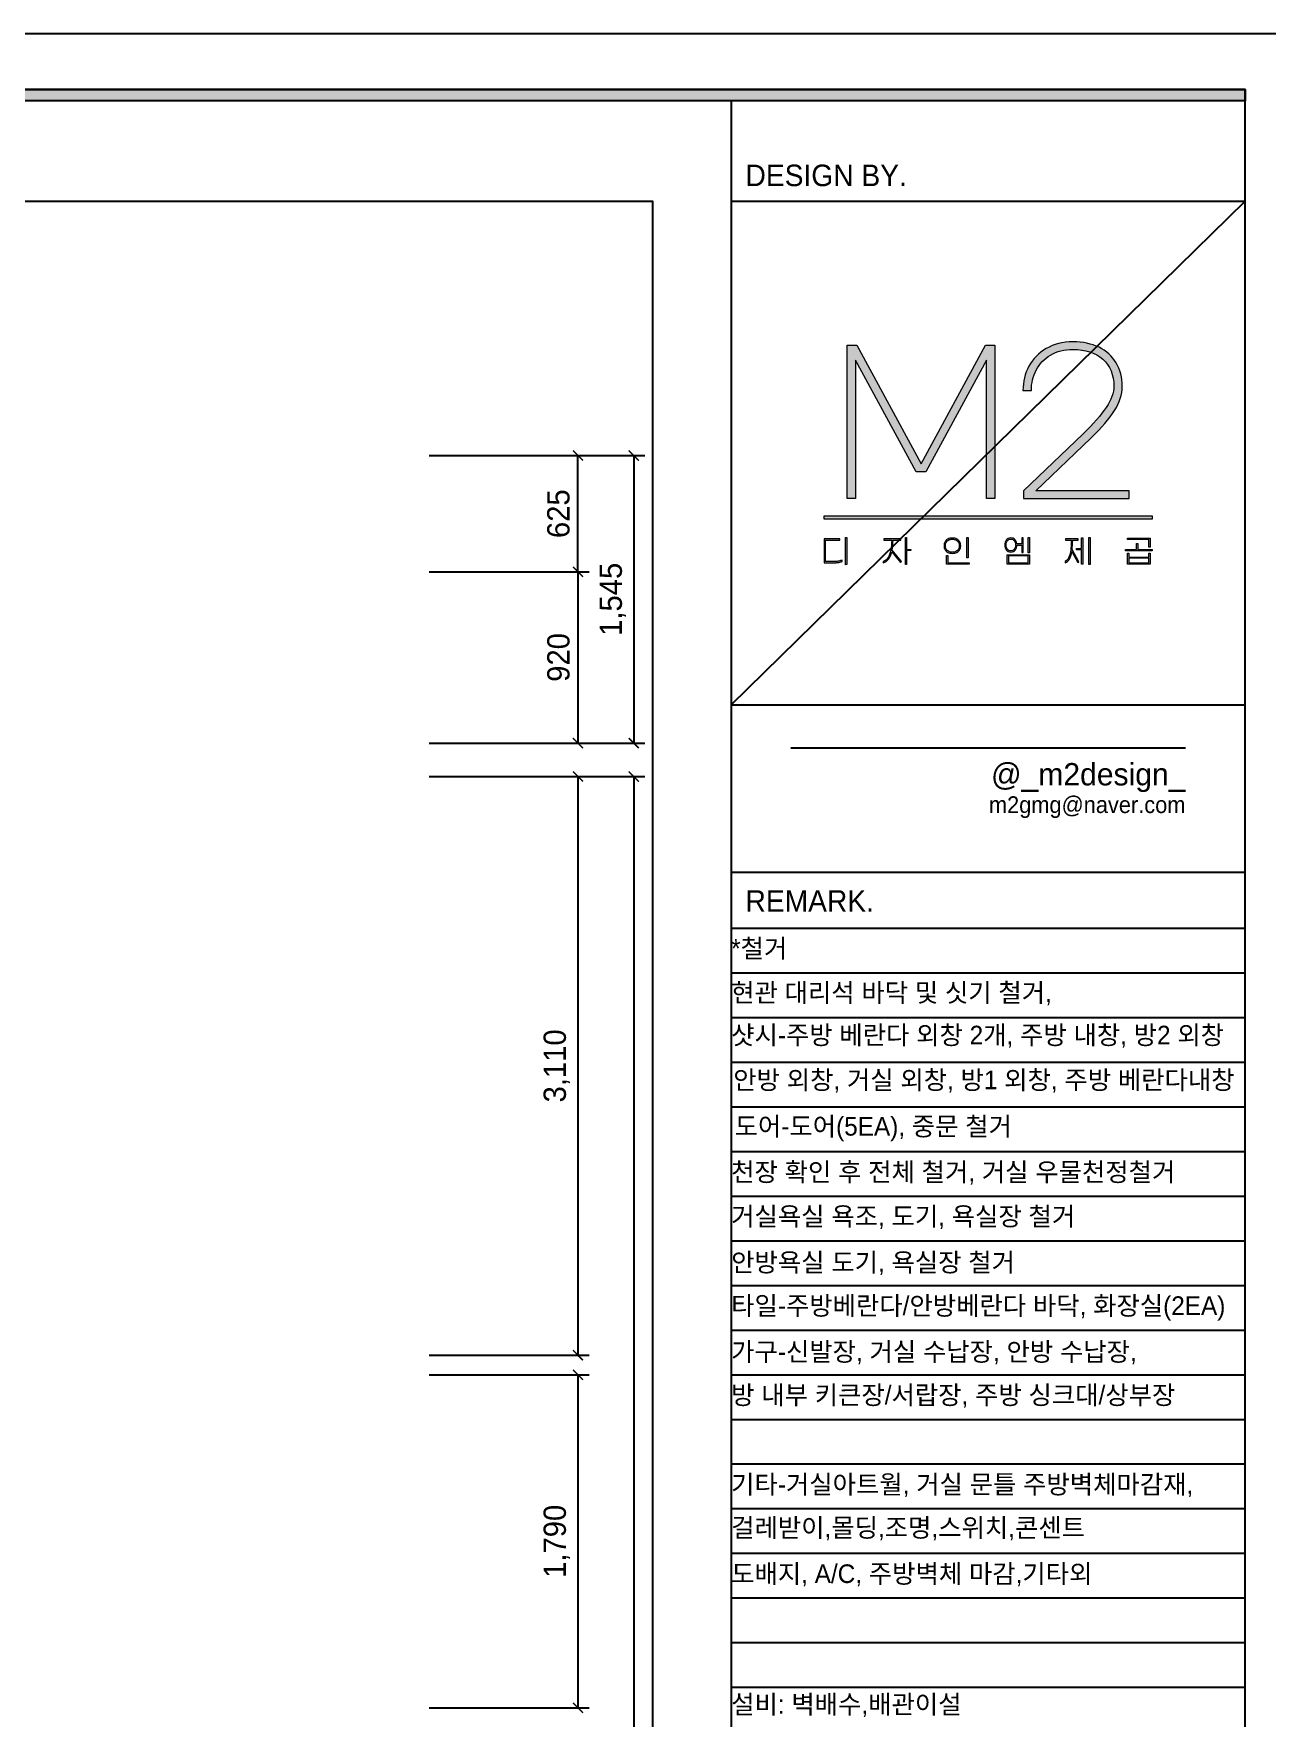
# Model space of a CAD drawing. Header units: inches. Extents: x 220271 to 272471, y 38563 to 64452.
# Drawn here: x 239258 to 245890, y 54799 to 63852 of the extents above; entities that cross this region are included whole.
import ezdxf
from ezdxf.enums import TextEntityAlignment as Align

# ---------------------------------------------------------------- set-up
doc = ezdxf.new("R2010")
doc.units = ezdxf.units.IN
doc.header["$LTSCALE"] = 50
doc.header["$MEASUREMENT"] = 0
for name, color, linetype in [('0-ELC TEXT', 7, 'Continuous'), ('07-DIM WAL', 5, 'Continuous'), ('_U+B808_U+C774_U+C5B4 2', 7, 'Continuous'), ('F-WALL1', 2, 'Continuous'), ('FORM(YOURNAME)-1', 1, 'Continuous'), ('FORM(YOURNAME)-11', 1, 'Continuous')]:
    doc.layers.add(name, color=color, linetype=linetype)
doc.styles.add('YOURNAME', font='HY울릉도M.TTF')
doc.styles.add('코레일둥고', font='Korail_Round_Gothic_Medium.ttf')
doc.dimstyles.new('YOURNAME-60', dxfattribs={"dimscale": 60, "dimtxt": 2, "dimasz": 0.9, "dimexe": 1, "dimexo": 3, "dimgap": 0.7, "dimtad": 1, "dimdec": 0, "dimzin": 0, "dimdsep": 46, "dimlunit": 6, "dimtxsty": 'YOURNAME', "dimblk": 'ARCHTICK', "dimcen": 0, "dimclrd": 1, "dimclre": 1, "dimclrt": 7, "dimadec": 0, "dimazin": 0, "dimtfac": 1, "dimtdec": 0, "dimtix": 1, "dimtmove": 2, "dimatfit": 3, "dimldrblk": 'ARCHTICK', "dimfxl": 1, "dimtolj": 1, "dimtzin": 0, "dimarcsym": 0})

# ---------------------------------------------------------------- blocks, each defined once
blk = doc.blocks.new('block 34')
at = {"layer": '_U+B808_U+C774_U+C5B4 2'}
h = blk.add_hatch(color=35, dxfattribs=at)
h.dxf.hatch_style = 2
h.paths.add_polyline_path([(674.6, -105.53), (675.73, -105.53), (683.42, -119.69), (691.1, -105.53), (692.22, -105.53), (692.22, -123.82), (691.22, -123.82), (691.22, -107.31), (683.97, -120.67), (682.84, -120.67), (675.59, -107.31), (675.59, -123.82), (674.6, -123.82)])
h = blk.add_hatch(color=35, dxfattribs=at)
h.dxf.hatch_style = 2
edge = h.paths.add_edge_path()
edge.add_spline(control_points=[(704.68, -105.78), (705.57, -106.21), (706.25, -106.83), (706.73, -107.63), (707.21, -108.43), (707.45, -109.38), (707.45, -110.46), (707.45, -111.43), (707.14, -112.39), (706.53, -113.34), (705.92, -114.29), (704.98, -115.38), (703.7, -116.62), (703.7, -116.62), (697.12, -122.91), (697.12, -122.91), (697.12, -122.91), (708.26, -122.91), (708.26, -122.91), (708.26, -122.91), (708.26, -123.82), (708.26, -123.82), (708.26, -123.82), (695.66, -123.82), (695.66, -123.82), (695.66, -123.82), (695.66, -122.91), (695.66, -122.91), (695.66, -122.91), (702.73, -116.15), (702.73, -116.15), (703.99, -114.93), (704.93, -113.86), (705.54, -112.95), (706.15, -112.03), (706.45, -111.2), (706.45, -110.46), (706.45, -109.07), (706.01, -107.98), (705.12, -107.2), (704.23, -106.42), (703.05, -106.03), (701.57, -106.03), (700.53, -106.03), (699.64, -106.26), (698.89, -106.71), (698.15, -107.15), (697.57, -107.75), (697.18, -108.5), (696.79, -109.25), (696.59, -110.06), (696.59, -110.94), (696.59, -110.94), (695.59, -110.94), (695.59, -110.94), (695.59, -109.89), (695.83, -108.93), (696.3, -108.05), (696.77, -107.17), (697.46, -106.46), (698.36, -105.93), (699.26, -105.4), (700.33, -105.13), (701.57, -105.13), (702.76, -105.13), (703.79, -105.35), (704.68, -105.78)], knot_values=[0, 0, 0, 0, 1, 1, 1, 2, 2, 2, 3, 3, 3, 4, 4, 4, 5, 5, 5, 6, 6, 6, 7, 7, 7, 8, 8, 8, 9, 9, 9, 10, 10, 10, 11, 11, 11, 12, 12, 12, 13, 13, 13, 14, 14, 14, 15, 15, 15, 16, 16, 16, 17, 17, 17, 18, 18, 18, 19, 19, 19, 20, 20, 20, 21, 21, 21, 22, 22, 22, 22], degree=3, periodic=0)
at = {"layer": '_U+B808_U+C774_U+C5B4 2', "lineweight": 0}
blk.add_lwpolyline([(674.6, -105.53), (675.73, -105.53), (683.42, -119.69), (691.1, -105.53), (692.22, -105.53), (692.22, -123.82), (691.22, -123.82), (691.22, -107.31), (683.97, -120.67), (682.84, -120.67), (675.59, -107.31), (675.59, -123.82), (674.6, -123.82), (674.6, -105.53)], dxfattribs=at)
blk.add_open_spline([(704.68, -105.78), (705.57, -106.21), (706.25, -106.83), (706.73, -107.63), (707.21, -108.43), (707.45, -109.38), (707.45, -110.46), (707.45, -111.43), (707.14, -112.39), (706.53, -113.34), (705.92, -114.29), (704.98, -115.38), (703.7, -116.62), (703.7, -116.62), (697.12, -122.91), (697.12, -122.91), (697.12, -122.91), (708.26, -122.91), (708.26, -122.91), (708.26, -122.91), (708.26, -123.82), (708.26, -123.82), (708.26, -123.82), (695.66, -123.82), (695.66, -123.82), (695.66, -123.82), (695.66, -122.91), (695.66, -122.91), (695.66, -122.91), (702.73, -116.15), (702.73, -116.15), (703.99, -114.93), (704.93, -113.86), (705.54, -112.95), (706.15, -112.03), (706.45, -111.2), (706.45, -110.46), (706.45, -109.07), (706.01, -107.98), (705.12, -107.2), (704.23, -106.42), (703.05, -106.03), (701.57, -106.03), (700.53, -106.03), (699.64, -106.26), (698.89, -106.71), (698.15, -107.15), (697.57, -107.75), (697.18, -108.5), (696.79, -109.25), (696.59, -110.06), (696.59, -110.94), (696.59, -110.94), (695.59, -110.94), (695.59, -110.94), (695.59, -109.89), (695.83, -108.93), (696.3, -108.05), (696.77, -107.17), (697.46, -106.46), (698.36, -105.93), (699.26, -105.4), (700.33, -105.13), (701.57, -105.13), (702.76, -105.13), (703.79, -105.35), (704.68, -105.78)], degree=3, knots=[0, 0, 0, 0, 1, 1, 1, 2, 2, 2, 3, 3, 3, 4, 4, 4, 5, 5, 5, 6, 6, 6, 7, 7, 7, 8, 8, 8, 9, 9, 9, 10, 10, 10, 11, 11, 11, 12, 12, 12, 13, 13, 13, 14, 14, 14, 15, 15, 15, 16, 16, 16, 17, 17, 17, 18, 18, 18, 19, 19, 19, 20, 20, 20, 21, 21, 21, 22, 22, 22, 22], dxfattribs=at)
blk = doc.blocks.new('block 35')
at = {"layer": '_U+B808_U+C774_U+C5B4 2'}
h = blk.add_hatch(color=35, dxfattribs=at)
h.dxf.hatch_style = 2
edge = h.paths.add_edge_path()
edge.add_spline(control_points=[(673.72, -128.8), (673.72, -128.8), (672, -128.8), (672, -128.8), (672, -128.8), (672, -131.36), (672, -131.36), (672, -131.36), (673.14, -131.36), (673.14, -131.36), (673.29, -131.36), (673.44, -131.34), (673.6, -131.31), (673.75, -131.28), (673.88, -131.24), (673.98, -131.2), (673.98, -131.2), (673.98, -131.35), (673.98, -131.35), (673.88, -131.4), (673.75, -131.44), (673.6, -131.47), (673.45, -131.49), (673.3, -131.51), (673.14, -131.51), (673.14, -131.51), (671.83, -131.51), (671.83, -131.51), (671.83, -131.51), (671.83, -128.65), (671.83, -128.65), (671.83, -128.65), (673.72, -128.65), (673.72, -128.65), (673.72, -128.65), (673.72, -128.8), (673.72, -128.8)], knot_values=[0, 0, 0, 0, 1, 1, 1, 2, 2, 2, 3, 3, 3, 4, 4, 4, 5, 5, 5, 6, 6, 6, 7, 7, 7, 8, 8, 8, 9, 9, 9, 10, 10, 10, 11, 11, 11, 12, 12, 12, 12], degree=3, periodic=0)
h.paths.add_polyline_path([(674.54, -131.73), (674.38, -131.74), (674.38, -128.5), (674.54, -128.5)])
h = blk.add_hatch(color=35, dxfattribs=at)
h.dxf.hatch_style = 2
edge = h.paths.add_edge_path()
edge.add_spline(control_points=[(679.96, -130.01), (679.96, -130.01), (681.09, -131.37), (681.09, -131.37), (681.09, -131.37), (680.96, -131.47), (680.96, -131.47), (680.96, -131.47), (679.92, -130.19), (679.92, -130.19), (679.82, -130.57), (679.69, -130.87), (679.52, -131.09), (679.35, -131.32), (679.14, -131.46), (678.9, -131.51), (678.9, -131.51), (678.9, -131.36), (678.9, -131.36), (679.11, -131.3), (679.3, -131.16), (679.45, -130.93), (679.6, -130.7), (679.71, -130.39), (679.79, -130.03), (679.86, -129.66), (679.91, -129.25), (679.91, -128.8), (679.91, -128.8), (678.97, -128.8), (678.97, -128.8), (678.97, -128.8), (678.97, -128.65), (678.97, -128.65), (678.97, -128.65), (681, -128.65), (681, -128.65), (681, -128.65), (681, -128.8), (681, -128.8), (681, -128.8), (680.07, -128.8), (680.07, -128.8), (680.06, -129.26), (680.03, -129.66), (679.96, -130.01)], knot_values=[0, 0, 0, 0, 1, 1, 1, 2, 2, 2, 3, 3, 3, 4, 4, 4, 5, 5, 5, 6, 6, 6, 7, 7, 7, 8, 8, 8, 9, 9, 9, 10, 10, 10, 11, 11, 11, 12, 12, 12, 13, 13, 13, 14, 14, 14, 15, 15, 15, 15], degree=3, periodic=0)
h.paths.add_polyline_path([(682.21, -130.06), (681.69, -130.06), (681.69, -131.73), (681.54, -131.73), (681.54, -128.5), (681.69, -128.5), (681.69, -129.92), (682.21, -129.92)])
h = blk.add_hatch(color=35, dxfattribs=at)
h.dxf.hatch_style = 2
edge = h.paths.add_edge_path()
edge.add_spline(control_points=[(687.69, -128.68), (687.84, -128.76), (687.95, -128.87), (688.03, -129.01), (688.11, -129.15), (688.15, -129.3), (688.15, -129.47), (688.15, -129.64), (688.11, -129.8), (688.03, -129.94), (687.95, -130.08), (687.84, -130.19), (687.69, -130.27), (687.54, -130.35), (687.36, -130.39), (687.15, -130.39), (686.95, -130.39), (686.77, -130.35), (686.62, -130.27), (686.47, -130.19), (686.36, -130.08), (686.28, -129.94), (686.2, -129.8), (686.16, -129.64), (686.16, -129.47), (686.16, -129.3), (686.2, -129.15), (686.28, -129.01), (686.36, -128.87), (686.47, -128.76), (686.62, -128.68), (686.77, -128.6), (686.95, -128.56), (687.15, -128.56), (687.36, -128.56), (687.54, -128.6), (687.69, -128.68)], knot_values=[0, 0, 0, 0, 1, 1, 1, 2, 2, 2, 3, 3, 3, 4, 4, 4, 5, 5, 5, 6, 6, 6, 7, 7, 7, 8, 8, 8, 9, 9, 9, 10, 10, 10, 11, 11, 11, 12, 12, 12, 12], degree=3, periodic=0)
edge = h.paths.add_edge_path()
edge.add_spline(control_points=[(686.72, -128.79), (686.59, -128.86), (686.49, -128.95), (686.43, -129.07), (686.36, -129.18), (686.32, -129.32), (686.32, -129.47), (686.32, -129.63), (686.36, -129.76), (686.43, -129.88), (686.49, -130), (686.59, -130.09), (686.72, -130.15), (686.84, -130.22), (686.99, -130.25), (687.15, -130.25), (687.32, -130.25), (687.46, -130.22), (687.59, -130.15), (687.72, -130.09), (687.81, -130), (687.88, -129.88), (687.95, -129.76), (687.98, -129.63), (687.98, -129.47), (687.98, -129.32), (687.95, -129.18), (687.88, -129.07), (687.81, -128.95), (687.72, -128.86), (687.59, -128.79), (687.46, -128.73), (687.32, -128.7), (687.15, -128.7), (686.99, -128.7), (686.84, -128.73), (686.72, -128.79)], knot_values=[0, 0, 0, 0, 1, 1, 1, 2, 2, 2, 3, 3, 3, 4, 4, 4, 5, 5, 5, 6, 6, 6, 7, 7, 7, 8, 8, 8, 9, 9, 9, 10, 10, 10, 11, 11, 11, 12, 12, 12, 12], degree=3, periodic=0)
h.paths.add_polyline_path([(686.6, -131.51), (689.15, -131.51), (689.15, -131.66), (686.44, -131.66), (686.44, -130.66), (686.6, -130.66)])
h.paths.add_polyline_path([(689.03, -130.91), (688.87, -130.91), (688.87, -128.5), (689.03, -128.5)])
h = blk.add_hatch(color=35, dxfattribs=at)
h.dxf.hatch_style = 2
edge = h.paths.add_edge_path()
edge.add_spline(control_points=[(694.67, -130), (694.55, -130.16), (694.37, -130.23), (694.14, -130.23), (693.91, -130.23), (693.73, -130.16), (693.61, -130), (693.48, -129.84), (693.42, -129.64), (693.42, -129.39), (693.42, -129.14), (693.48, -128.94), (693.61, -128.78), (693.73, -128.62), (693.91, -128.54), (694.14, -128.54), (694.35, -128.54), (694.51, -128.61), (694.63, -128.74), (694.75, -128.87), (694.83, -129.04), (694.85, -129.25), (694.85, -129.25), (695.45, -129.25), (695.45, -129.25), (695.45, -129.25), (695.45, -128.52), (695.45, -128.52), (695.45, -128.52), (695.61, -128.52), (695.61, -128.52), (695.61, -128.52), (695.61, -130.29), (695.61, -130.29), (695.61, -130.29), (695.45, -130.29), (695.45, -130.29), (695.45, -130.29), (695.45, -129.4), (695.45, -129.4), (695.45, -129.4), (694.86, -129.4), (694.86, -129.4), (694.85, -129.64), (694.79, -129.85), (694.67, -130)], knot_values=[0, 0, 0, 0, 1, 1, 1, 2, 2, 2, 3, 3, 3, 4, 4, 4, 5, 5, 5, 6, 6, 6, 7, 7, 7, 8, 8, 8, 9, 9, 9, 10, 10, 10, 11, 11, 11, 12, 12, 12, 13, 13, 13, 14, 14, 14, 15, 15, 15, 15], degree=3, periodic=0)
edge = h.paths.add_edge_path()
edge.add_spline(control_points=[(693.73, -129.9), (693.83, -130.03), (693.97, -130.09), (694.14, -130.09), (694.31, -130.09), (694.45, -130.03), (694.55, -129.9), (694.65, -129.78), (694.7, -129.61), (694.7, -129.39), (694.7, -129.17), (694.65, -129), (694.55, -128.87), (694.45, -128.75), (694.31, -128.69), (694.14, -128.69), (693.97, -128.69), (693.83, -128.75), (693.73, -128.87), (693.63, -129), (693.58, -129.17), (693.58, -129.39), (693.58, -129.61), (693.63, -129.78), (693.73, -129.9)], knot_values=[0, 0, 0, 0, 1, 1, 1, 2, 2, 2, 3, 3, 3, 4, 4, 4, 5, 5, 5, 6, 6, 6, 7, 7, 7, 8, 8, 8, 8], degree=3, periodic=0)
h.paths.add_polyline_path([(693.69, -130.55), (696.36, -130.55), (696.36, -131.66), (693.69, -131.66)])
h.paths.add_polyline_path([(693.85, -131.51), (696.2, -131.51), (696.2, -130.7), (693.85, -130.7)])
h.paths.add_polyline_path([(696.36, -128.5), (696.36, -130.32), (696.2, -130.32), (696.2, -128.5)])
h = blk.add_hatch(color=35, dxfattribs=at)
h.dxf.hatch_style = 2
edge = h.paths.add_edge_path()
edge.add_spline(control_points=[(701.46, -129.93), (701.46, -129.93), (702.28, -131.39), (702.28, -131.39), (702.28, -131.39), (702.15, -131.47), (702.15, -131.47), (702.15, -131.47), (701.43, -130.17), (701.43, -130.17), (701.3, -130.94), (701.03, -131.39), (700.63, -131.51), (700.63, -131.51), (700.63, -131.35), (700.63, -131.35), (700.88, -131.26), (701.06, -130.99), (701.18, -130.55), (701.3, -130.1), (701.37, -129.52), (701.37, -128.8), (701.37, -128.8), (700.67, -128.8), (700.67, -128.8), (700.67, -128.8), (700.67, -128.65), (700.67, -128.65), (700.67, -128.65), (702.19, -128.65), (702.19, -128.65), (702.19, -128.65), (702.19, -128.8), (702.19, -128.8), (702.19, -128.8), (701.53, -128.8), (701.53, -128.8), (701.52, -129.25), (701.5, -129.63), (701.46, -129.93)], knot_values=[0, 0, 0, 0, 1, 1, 1, 2, 2, 2, 3, 3, 3, 4, 4, 4, 5, 5, 5, 6, 6, 6, 7, 7, 7, 8, 8, 8, 9, 9, 9, 10, 10, 10, 11, 11, 11, 12, 12, 12, 13, 13, 13, 13], degree=3, periodic=0)
h.paths.add_polyline_path([(702.59, -128.52), (702.75, -128.52), (702.75, -131.68), (702.59, -131.68), (702.59, -129.95), (702, -129.95), (702, -129.8), (702.59, -129.8)])
h.paths.add_polyline_path([(703.61, -128.5), (703.61, -131.73), (703.45, -131.73), (703.45, -128.5)])
h = blk.add_hatch(color=35, dxfattribs=at)
h.dxf.hatch_style = 2
h.paths.add_polyline_path([(711.02, -129.93), (711.02, -130.07), (707.82, -130.07), (707.82, -129.93), (709.16, -129.93), (709.16, -129.2), (709.32, -129.2), (709.32, -129.93)])
h.paths.add_polyline_path([(710.61, -128.72), (708.07, -128.72), (708.07, -128.57), (710.77, -128.57), (710.77, -129.64), (710.61, -129.64)])
h.paths.add_polyline_path([(710.61, -130.36), (710.77, -130.36), (710.77, -131.66), (708.08, -131.66), (708.08, -130.36), (708.24, -130.36), (708.24, -130.83), (710.61, -130.83)])
h.paths.add_polyline_path([(710.61, -131.52), (710.61, -130.97), (708.24, -130.97), (708.24, -131.52)])
at = {"layer": '_U+B808_U+C774_U+C5B4 2', "lineweight": 0}
for points in [[(674.54, -131.73), (674.38, -131.74), (674.38, -128.5), (674.54, -128.5), (674.54, -131.73)], [(682.21, -130.06), (681.69, -130.06), (681.69, -131.73), (681.54, -131.73), (681.54, -128.5), (681.69, -128.5), (681.69, -129.92), (682.21, -129.92), (682.21, -130.06)], [(689.03, -130.91), (688.87, -130.91), (688.87, -128.5), (689.03, -128.5), (689.03, -130.91)], [(696.36, -128.5), (696.36, -130.32), (696.2, -130.32), (696.2, -128.5), (696.36, -128.5)], [(702.59, -128.52), (702.75, -128.52), (702.75, -131.68), (702.59, -131.68), (702.59, -129.95), (702, -129.95), (702, -129.8), (702.59, -129.8), (702.59, -128.52)], [(703.61, -128.5), (703.61, -131.73), (703.45, -131.73), (703.45, -128.5), (703.61, -128.5)], [(710.61, -128.72), (708.07, -128.72), (708.07, -128.57), (710.77, -128.57), (710.77, -129.64), (710.61, -129.64), (710.61, -128.72)], [(686.6, -131.51), (689.15, -131.51), (689.15, -131.66), (686.44, -131.66), (686.44, -130.66), (686.6, -130.66), (686.6, -131.51)], [(693.69, -130.55), (696.36, -130.55), (696.36, -131.66), (693.69, -131.66), (693.69, -130.55)], [(693.85, -131.51), (696.2, -131.51), (696.2, -130.7), (693.85, -130.7), (693.85, -131.51)], [(711.02, -129.93), (711.02, -130.07), (707.82, -130.07), (707.82, -129.93), (709.16, -129.93), (709.16, -129.2), (709.32, -129.2), (709.32, -129.93), (711.02, -129.93)], [(710.61, -130.36), (710.77, -130.36), (710.77, -131.66), (708.08, -131.66), (708.08, -130.36), (708.24, -130.36), (708.24, -130.83), (710.61, -130.83), (710.61, -130.36)], [(710.61, -131.52), (710.61, -130.97), (708.24, -130.97), (708.24, -131.52), (710.61, -131.52)]]:
    blk.add_lwpolyline(points, dxfattribs=at)
for points, knots in [([(673.72, -128.8), (673.72, -128.8), (672, -128.8), (672, -128.8), (672, -128.8), (672, -131.36), (672, -131.36), (672, -131.36), (673.14, -131.36), (673.14, -131.36), (673.29, -131.36), (673.44, -131.34), (673.6, -131.31), (673.75, -131.28), (673.88, -131.24), (673.98, -131.2), (673.98, -131.2), (673.98, -131.35), (673.98, -131.35), (673.88, -131.4), (673.75, -131.44), (673.6, -131.47), (673.45, -131.49), (673.3, -131.51), (673.14, -131.51), (673.14, -131.51), (671.83, -131.51), (671.83, -131.51), (671.83, -131.51), (671.83, -128.65), (671.83, -128.65), (671.83, -128.65), (673.72, -128.65), (673.72, -128.65), (673.72, -128.65), (673.72, -128.8), (673.72, -128.8)], [0, 0, 0, 0, 1, 1, 1, 2, 2, 2, 3, 3, 3, 4, 4, 4, 5, 5, 5, 6, 6, 6, 7, 7, 7, 8, 8, 8, 9, 9, 9, 10, 10, 10, 11, 11, 11, 12, 12, 12, 12]), ([(679.96, -130.01), (679.96, -130.01), (681.09, -131.37), (681.09, -131.37), (681.09, -131.37), (680.96, -131.47), (680.96, -131.47), (680.96, -131.47), (679.92, -130.19), (679.92, -130.19), (679.82, -130.57), (679.69, -130.87), (679.52, -131.09), (679.35, -131.32), (679.14, -131.46), (678.9, -131.51), (678.9, -131.51), (678.9, -131.36), (678.9, -131.36), (679.11, -131.3), (679.3, -131.16), (679.45, -130.93), (679.6, -130.7), (679.71, -130.39), (679.79, -130.03), (679.86, -129.66), (679.91, -129.25), (679.91, -128.8), (679.91, -128.8), (678.97, -128.8), (678.97, -128.8), (678.97, -128.8), (678.97, -128.65), (678.97, -128.65), (678.97, -128.65), (681, -128.65), (681, -128.65), (681, -128.65), (681, -128.8), (681, -128.8), (681, -128.8), (680.07, -128.8), (680.07, -128.8), (680.06, -129.26), (680.03, -129.66), (679.96, -130.01)], [0, 0, 0, 0, 1, 1, 1, 2, 2, 2, 3, 3, 3, 4, 4, 4, 5, 5, 5, 6, 6, 6, 7, 7, 7, 8, 8, 8, 9, 9, 9, 10, 10, 10, 11, 11, 11, 12, 12, 12, 13, 13, 13, 14, 14, 14, 15, 15, 15, 15]), ([(687.69, -128.68), (687.84, -128.76), (687.95, -128.87), (688.03, -129.01), (688.11, -129.15), (688.15, -129.3), (688.15, -129.47), (688.15, -129.64), (688.11, -129.8), (688.03, -129.94), (687.95, -130.08), (687.84, -130.19), (687.69, -130.27), (687.54, -130.35), (687.36, -130.39), (687.15, -130.39), (686.95, -130.39), (686.77, -130.35), (686.62, -130.27), (686.47, -130.19), (686.36, -130.08), (686.28, -129.94), (686.2, -129.8), (686.16, -129.64), (686.16, -129.47), (686.16, -129.3), (686.2, -129.15), (686.28, -129.01), (686.36, -128.87), (686.47, -128.76), (686.62, -128.68), (686.77, -128.6), (686.95, -128.56), (687.15, -128.56), (687.36, -128.56), (687.54, -128.6), (687.69, -128.68)], [0, 0, 0, 0, 1, 1, 1, 2, 2, 2, 3, 3, 3, 4, 4, 4, 5, 5, 5, 6, 6, 6, 7, 7, 7, 8, 8, 8, 9, 9, 9, 10, 10, 10, 11, 11, 11, 12, 12, 12, 12]), ([(686.72, -128.79), (686.59, -128.86), (686.49, -128.95), (686.43, -129.07), (686.36, -129.18), (686.32, -129.32), (686.32, -129.47), (686.32, -129.63), (686.36, -129.76), (686.43, -129.88), (686.49, -130), (686.59, -130.09), (686.72, -130.15), (686.84, -130.22), (686.99, -130.25), (687.15, -130.25), (687.32, -130.25), (687.46, -130.22), (687.59, -130.15), (687.72, -130.09), (687.81, -130), (687.88, -129.88), (687.95, -129.76), (687.98, -129.63), (687.98, -129.47), (687.98, -129.32), (687.95, -129.18), (687.88, -129.07), (687.81, -128.95), (687.72, -128.86), (687.59, -128.79), (687.46, -128.73), (687.32, -128.7), (687.15, -128.7), (686.99, -128.7), (686.84, -128.73), (686.72, -128.79)], [0, 0, 0, 0, 1, 1, 1, 2, 2, 2, 3, 3, 3, 4, 4, 4, 5, 5, 5, 6, 6, 6, 7, 7, 7, 8, 8, 8, 9, 9, 9, 10, 10, 10, 11, 11, 11, 12, 12, 12, 12]), ([(694.67, -130), (694.55, -130.16), (694.37, -130.23), (694.14, -130.23), (693.91, -130.23), (693.73, -130.16), (693.61, -130), (693.48, -129.84), (693.42, -129.64), (693.42, -129.39), (693.42, -129.14), (693.48, -128.94), (693.61, -128.78), (693.73, -128.62), (693.91, -128.54), (694.14, -128.54), (694.35, -128.54), (694.51, -128.61), (694.63, -128.74), (694.75, -128.87), (694.83, -129.04), (694.85, -129.25), (694.85, -129.25), (695.45, -129.25), (695.45, -129.25), (695.45, -129.25), (695.45, -128.52), (695.45, -128.52), (695.45, -128.52), (695.61, -128.52), (695.61, -128.52), (695.61, -128.52), (695.61, -130.29), (695.61, -130.29), (695.61, -130.29), (695.45, -130.29), (695.45, -130.29), (695.45, -130.29), (695.45, -129.4), (695.45, -129.4), (695.45, -129.4), (694.86, -129.4), (694.86, -129.4), (694.85, -129.64), (694.79, -129.85), (694.67, -130)], [0, 0, 0, 0, 1, 1, 1, 2, 2, 2, 3, 3, 3, 4, 4, 4, 5, 5, 5, 6, 6, 6, 7, 7, 7, 8, 8, 8, 9, 9, 9, 10, 10, 10, 11, 11, 11, 12, 12, 12, 13, 13, 13, 14, 14, 14, 15, 15, 15, 15]), ([(693.73, -129.9), (693.83, -130.03), (693.97, -130.09), (694.14, -130.09), (694.31, -130.09), (694.45, -130.03), (694.55, -129.9), (694.65, -129.78), (694.7, -129.61), (694.7, -129.39), (694.7, -129.17), (694.65, -129), (694.55, -128.87), (694.45, -128.75), (694.31, -128.69), (694.14, -128.69), (693.97, -128.69), (693.83, -128.75), (693.73, -128.87), (693.63, -129), (693.58, -129.17), (693.58, -129.39), (693.58, -129.61), (693.63, -129.78), (693.73, -129.9)], [0, 0, 0, 0, 1, 1, 1, 2, 2, 2, 3, 3, 3, 4, 4, 4, 5, 5, 5, 6, 6, 6, 7, 7, 7, 8, 8, 8, 8]), ([(701.46, -129.93), (701.46, -129.93), (702.28, -131.39), (702.28, -131.39), (702.28, -131.39), (702.15, -131.47), (702.15, -131.47), (702.15, -131.47), (701.43, -130.17), (701.43, -130.17), (701.3, -130.94), (701.03, -131.39), (700.63, -131.51), (700.63, -131.51), (700.63, -131.35), (700.63, -131.35), (700.88, -131.26), (701.06, -130.99), (701.18, -130.55), (701.3, -130.1), (701.37, -129.52), (701.37, -128.8), (701.37, -128.8), (700.67, -128.8), (700.67, -128.8), (700.67, -128.8), (700.67, -128.65), (700.67, -128.65), (700.67, -128.65), (702.19, -128.65), (702.19, -128.65), (702.19, -128.65), (702.19, -128.8), (702.19, -128.8), (702.19, -128.8), (701.53, -128.8), (701.53, -128.8), (701.52, -129.25), (701.5, -129.63), (701.46, -129.93)], [0, 0, 0, 0, 1, 1, 1, 2, 2, 2, 3, 3, 3, 4, 4, 4, 5, 5, 5, 6, 6, 6, 7, 7, 7, 8, 8, 8, 9, 9, 9, 10, 10, 10, 11, 11, 11, 12, 12, 12, 13, 13, 13, 13])]:
    blk.add_open_spline(points, degree=3, knots=knots, dxfattribs=at)
blk = doc.blocks.new('block 33')
at = {"layer": '_U+B808_U+C774_U+C5B4 2'}
for name in ['block 34', 'block 35']:
    blk.add_blockref(name, (0, 0), dxfattribs=at)
blk = doc.blocks.new('block 32')
at = {"layer": '_U+B808_U+C774_U+C5B4 2'}
h = blk.add_hatch(color=35, dxfattribs=at)
h.dxf.hatch_style = 2
h.paths.add_polyline_path([(711.02, -126.32), (671.83, -126.32), (671.83, -125.91), (711.02, -125.91)])
at = {"layer": '_U+B808_U+C774_U+C5B4 2', "lineweight": 0}
blk.add_lwpolyline([(711.02, -126.32), (671.83, -126.32), (671.83, -125.91), (711.02, -125.91), (711.02, -126.32)], dxfattribs=at)
at = {"layer": '_U+B808_U+C774_U+C5B4 2'}
blk.add_blockref('block 33', (0, 0), dxfattribs=at)
blk = doc.blocks.new('FORM-ELEVATION')
at = {"layer": 'FORM(YOURNAME)-11'}
h = blk.add_hatch(color=256, dxfattribs=at)
h.dxf.hatch_style = 1
h.paths.add_polyline_path([(-10309, 35708), (71691, 35708), (71691, 35508), (-10309, 35508)])
h.paths.add_polyline_path([(-10309, -21492), (71691, -21492), (71691, -21692), (-10309, -21692)])
at = {"layer": 'Defpoints', "color": 158}
for p, q in [((62481, 35508), (62481, -21492)), ((62481, 33708), (71691, 33708)), ((62481, 24686), (71691, 33708)), ((62481, 24686), (71691, 24686)), ((62481, 20686), (71691, 20686)), ((62481, 19886), (71691, 19886)), ((62481, 19086), (71691, 19086)), ((62481, 18286), (71691, 18286)), ((62481, 17486), (71691, 17486)), ((62481, 16686), (71691, 16686)), ((62481, 15886), (71691, 15886)), ((62481, 15086), (71691, 15086)), ((62481, 14286), (71691, 14286)), ((62481, 13486), (71691, 13486)), ((62481, 12686), (71691, 12686)), ((62481, 11886), (71691, 11886)), ((62481, 11086), (71691, 11086)), ((62481, 10286), (71691, 10286)), ((62481, 9486), (71691, 9486)), ((62481, 8686), (71691, 8686)), ((62481, 7886), (71691, 7886)), ((62481, 7086), (71691, 7086))]:
    blk.add_line(p, q, dxfattribs=at)
for points in [[(-10309, -21692), (71691, -21692), (71691, 35708), (-10309, 35708)], [(-8309, 33708), (61071, 33708), (61071, -19692), (-8309, -19692)]]:
    blk.add_lwpolyline(points, close=True, dxfattribs=at)
at = {"layer": 'FORM(YOURNAME)-11', "color": 251}
blk.add_line((63550, 23916), (70622, 23916), dxfattribs=at)
at = {"layer": 'FORM(YOURNAME)-11', "color": 14}
blk.add_line((62481, 21686), (71691, 21686), dxfattribs=at)
at = {"layer": 'FORM(YOURNAME)-11', "color": 250}
blk.add_lwpolyline([(-11309, -22692), (72691, -22692), (72691, 36708), (-11309, 36708)], close=True, dxfattribs=at)
at = {"layer": 'FORM(YOURNAME)-11'}
blk.add_lwpolyline([(-10309, 35708), (71691, 35708), (71691, 35508), (-10309, 35508)], close=True, dxfattribs=at)
at = {"layer": '_U+B808_U+C774_U+C5B4 2', "xscale": 150, "yscale": 150, "zscale": 150}
blk.add_blockref('block 32', (-36628, 46957), dxfattribs=at)
at = {"layer": 'FORM(YOURNAME)-11', "color": 14, "style": 'YOURNAME'}
for s, p in [('DESIGN BY.', (62739, 34170)), ('REMARK.', (62739, 21172))]:
    blk.add_text(s, height=386.1, dxfattribs=at).set_placement(p, align=Align.MIDDLE_LEFT)
for s, height, width, p in [('@_m2design_', 400, 1.03, (70622, 23242)), ('m2gmg@naver.com', 300, 0.995, (70622, 22747))]:
    blk.add_text(s, height=height, dxfattribs=dict(at, width=width)).set_placement(p, align=Align.RIGHT)
at = {"layer": 'FORM(YOURNAME)-11', "color": 3, "style": 'YOURNAME'}
for tag, height, p in [('1', 450, (71041, -1219)), ('2', 450, (71041, -1863)), ('3', 450, (71041, -3150)), ('4', 450, (71041, -5081)), ('5', 515, (71041, -7398)), ('6', 515, (71041, -9650)), ('7', 515, (71041, -11903)), ('8', 515, (71041, -14155)), ('9', 515, (71041, -16408)), ('10', 515, (66791, -18596)), ('11', 515, (71041, -18660)), ('12', 515, (66791, -20848)), ('13', 515, (71041, -20848))]:
    blk.add_attdef(tag, text='', height=height, dxfattribs=at).set_placement(p, align=Align.MIDDLE_RIGHT)
blk = doc.blocks.new('_ArchTick')
at = {"color": 0, "linetype": 'ByBlock', "const_width": 0.15}
blk.add_lwpolyline([(-0.5, -0.5), (0.5, 0.5)], dxfattribs=at)
blk = doc.blocks.new('*D41')
at = {"layer": 'Defpoints', "color": 0, "transparency": 16777216}
for p in [(241204.8, 56645.1), (241204.8, 54855.1), (242184.3, 54855.1)]:
    blk.add_point(p, dxfattribs=at)
at = {"layer": 'F-WALL1', "color": 1, "lineweight": -2, "transparency": 16777216}
for p, q in [((241384.8, 56645.1), (242244.3, 56645.1)), ((242184.3, 56645.1), (242184.3, 54855.1)), ((241384.8, 54855.1), (242244.3, 54855.1))]:
    blk.add_line(p, q, dxfattribs=at)
at = {"layer": 'F-WALL1', "color": 1, "lineweight": -2, "transparency": 16777216, "xscale": 54, "yscale": 54, "zscale": 54}
for p, rotation in [((242184.3, 56645.1), 90), ((242184.3, 54855.1), 270)]:
    blk.add_blockref('_ArchTick', p, dxfattribs=dict(at, rotation=rotation))
at = {"layer": 'F-WALL1', "color": 7, "transparency": 16777216, "insert": (242070.6, 55750.1), "char_height": 120, "attachment_point": 5, "rotation": 90, "style": 'YOURNAME'}
blk.add_mtext('\\A1;1,790', dxfattribs=at)
blk = doc.blocks.new('*D42')
at = {"layer": 'Defpoints', "color": 0, "transparency": 16777216}
for p in [(241204.8, 59860.1), (241204.8, 56750.1), (242184.3, 56750.1)]:
    blk.add_point(p, dxfattribs=at)
at = {"layer": 'F-WALL1', "color": 1, "lineweight": -2, "transparency": 16777216}
for p, q in [((241384.8, 59860.1), (242244.3, 59860.1)), ((242184.3, 59860.1), (242184.3, 56750.1)), ((241384.8, 56750.1), (242244.3, 56750.1))]:
    blk.add_line(p, q, dxfattribs=at)
at = {"layer": 'F-WALL1', "color": 1, "lineweight": -2, "transparency": 16777216, "xscale": 54, "yscale": 54, "zscale": 54}
for p, rotation in [((242184.3, 59860.1), 90), ((242184.3, 56750.1), 270)]:
    blk.add_blockref('_ArchTick', p, dxfattribs=dict(at, rotation=rotation))
at = {"layer": 'F-WALL1', "color": 7, "transparency": 16777216, "insert": (242070.7, 58305.1), "char_height": 120, "attachment_point": 5, "rotation": 90, "style": 'YOURNAME'}
blk.add_mtext('\\A1;3,110', dxfattribs=at)
blk = doc.blocks.new('*D43')
at = {"layer": 'Defpoints', "color": 0, "transparency": 16777216}
for p in [(241204.8, 60960.1), (241204.8, 60040.1), (242184.3, 60040.1)]:
    blk.add_point(p, dxfattribs=at)
at = {"layer": 'F-WALL1', "color": 1, "lineweight": -2, "transparency": 16777216}
for p, q in [((241384.8, 60960.1), (242244.3, 60960.1)), ((242184.3, 60960.1), (242184.3, 60040.1)), ((241384.8, 60040.1), (242244.3, 60040.1))]:
    blk.add_line(p, q, dxfattribs=at)
at = {"layer": 'F-WALL1', "color": 1, "lineweight": -2, "transparency": 16777216, "xscale": 54, "yscale": 54, "zscale": 54}
for p, rotation in [((242184.3, 60960.1), 90), ((242184.3, 60040.1), 270)]:
    blk.add_blockref('_ArchTick', p, dxfattribs=dict(at, rotation=rotation))
at = {"layer": 'F-WALL1', "color": 7, "transparency": 16777216, "insert": (242079.8, 60500.1), "char_height": 120, "attachment_point": 5, "rotation": 90, "style": 'YOURNAME'}
blk.add_mtext('\\A1;920', dxfattribs=at)
blk = doc.blocks.new('*D44')
at = {"layer": 'Defpoints', "color": 0, "transparency": 16777216}
for p in [(241204.8, 59860.1), (241204.8, 48455.1), (242484.3, 48455.1)]:
    blk.add_point(p, dxfattribs=at)
at = {"layer": 'F-WALL1', "color": 1, "lineweight": -2, "transparency": 16777216}
for p, q in [((241384.8, 59860.1), (242544.3, 59860.1)), ((242484.3, 59860.1), (242484.3, 48455.1)), ((241384.8, 48455.1), (242544.3, 48455.1))]:
    blk.add_line(p, q, dxfattribs=at)
at = {"layer": 'F-WALL1', "color": 1, "lineweight": -2, "transparency": 16777216, "xscale": 54, "yscale": 54, "zscale": 54}
for p, rotation in [((242484.3, 59860.1), 90), ((242484.3, 48455.1), 270)]:
    blk.add_blockref('_ArchTick', p, dxfattribs=dict(at, rotation=rotation))
at = {"layer": 'F-WALL1', "color": 7, "transparency": 16777216, "insert": (242370.7, 54157.6), "char_height": 120, "attachment_point": 5, "rotation": 90, "style": 'YOURNAME'}
blk.add_mtext('\\A1;11,405', dxfattribs=at)
blk = doc.blocks.new('*D96')
at = {"layer": '07-DIM WAL', "color": 1, "lineweight": -2, "transparency": 16777216}
for p, q in [((241384.8, 61585.1), (242244.3, 61585.1)), ((242184.3, 60960.1), (242184.3, 61585.1)), ((241384.8, 60960.1), (242244.3, 60960.1))]:
    blk.add_line(p, q, dxfattribs=at)
at = {"layer": 'Defpoints', "color": 0, "transparency": 16777216}
for p in [(241204.8, 61585.1), (242184.3, 61585.1), (241204.8, 60960.1)]:
    blk.add_point(p, dxfattribs=at)
at = {"layer": '07-DIM WAL', "color": 1, "lineweight": -2, "transparency": 16777216, "xscale": 54, "yscale": 54, "zscale": 54}
for p, rotation in [((242184.3, 61585.1), 90), ((242184.3, 60960.1), 270)]:
    blk.add_blockref('_ArchTick', p, dxfattribs=dict(at, rotation=rotation))
at = {"layer": '07-DIM WAL', "color": 7, "transparency": 16777216, "insert": (242079.8, 61272.6), "char_height": 120, "attachment_point": 5, "rotation": 90, "style": 'YOURNAME'}
blk.add_mtext('\\A1;625', dxfattribs=at)
blk = doc.blocks.new('*D97')
at = {"layer": '07-DIM WAL', "color": 1, "lineweight": -2, "transparency": 16777216}
for p, q in [((241384.8, 61585.1), (242544.3, 61585.1)), ((242484.3, 61585.1), (242484.3, 60040.1)), ((241384.8, 60040.1), (242544.3, 60040.1))]:
    blk.add_line(p, q, dxfattribs=at)
at = {"layer": 'Defpoints', "color": 0, "transparency": 16777216}
for p in [(241204.8, 61585.1), (241204.8, 60040.1), (242484.3, 60040.1)]:
    blk.add_point(p, dxfattribs=at)
at = {"layer": '07-DIM WAL', "color": 1, "lineweight": -2, "transparency": 16777216, "xscale": 54, "yscale": 54, "zscale": 54}
for p, rotation in [((242484.3, 61585.1), 90), ((242484.3, 60040.1), 270)]:
    blk.add_blockref('_ArchTick', p, dxfattribs=dict(at, rotation=rotation))
at = {"layer": '07-DIM WAL', "color": 7, "transparency": 16777216, "insert": (242371.7, 60812.6), "char_height": 120, "attachment_point": 5, "rotation": 90, "style": 'YOURNAME'}
blk.add_mtext('\\A1;1,545', dxfattribs=at)

msp = doc.modelspace()

# ---------------------------------------------------------------- block references
at = {"layer": 'FORM(YOURNAME)-1', "xscale": 0.3, "yscale": 0.3, "zscale": 0.3}
msp.add_blockref('FORM-ELEVATION', (224263.3, 52839.8), dxfattribs=at)

# ---------------------------------------------------------------- texts
at = {"layer": '0-ELC TEXT', "style": '코레일둥고'}
for s, p in [('*철거', (243007.8, 58886.3)), ('현관 대리석 바닥 및 싯기 철거, ', (243007.8, 58649.2)), ('샷시-주방 베란다 외창 2개, 주방 내창, 방2 외창', (243007.8, 58420.9)), ('안방 외창, 거실 외창, 방1 외창, 주방 베란다내창', (243019.1, 58179.9)), ('도어-도어(5EA), 중문 철거', (243026.4, 57930.4)), ('천장 확인 후 전체 철거, 거실 우물천정철거', (243007.8, 57685)), ('거실욕실 욕조, 도기, 욕실장 철거', (243007.8, 57446.8)), ('안방욕실 도기, 욕실장 철거', (243007.8, 57199.2)), ('타일-주방베란다/안방베란다 바닥, 화장실(2EA)', (243007.8, 56966.6)), ('가구-신발장, 거실 수납장, 안방 수납장, ', (243007.8, 56719)), ('방 내부 키큰장/서랍장, 주방 싱크대/상부장', (243007.8, 56486.4)), ('기타-거실아트월, 거실 문틀 주방벽체마감재,', (243007.8, 56006.2)), ('걸레받이,몰딩,조명,스위치,콘센트', (243007.8, 55773.5)), ('도배지, A/C, 주방벽체 마감,기타외', (243007.8, 55526.1)), ('설비: 벽배수,배관이설', (243007.8, 54824.3))]:
    msp.add_text(s, height=100, dxfattribs=at).set_placement(p)

# ---------------------------------------------------------------- dimensions: what is measured, and where the dimension line sits
at = {"layer": '07-DIM WAL'}
for base, p1, p2, picture, middle in [((242184.3, 61585.1), (241204.8, 60960.1), (241204.8, 61585.1), '*D96', (242079.8, 61272.6)), ((242484.3, 60040.1), (241204.8, 61585.1), (241204.8, 60040.1), '*D97', (242371.7, 60812.6))]:
    dim = msp.add_linear_dim(base=base, p1=p1, p2=p2, angle=90, dimstyle='YOURNAME-60', dxfattribs=at)
    dim.commit()
    dim.dimension.update_dxf_attribs({"geometry": picture, "text_midpoint": middle})
at = {"layer": 'F-WALL1'}
for base, p1, p2, picture, middle in [((242184.3, 60040.1), (241204.8, 60960.1), (241204.8, 60040.1), '*D43', (242079.8, 60500.1)), ((242184.3, 56750.1), (241204.8, 59860.1), (241204.8, 56750.1), '*D42', (242070.7, 58305.1)), ((242484.3, 48455.1), (241204.8, 59860.1), (241204.8, 48455.1), '*D44', (242370.7, 54157.6)), ((242184.3, 54855.1), (241204.8, 56645.1), (241204.8, 54855.1), '*D41', (242070.6, 55750.1))]:
    dim = msp.add_linear_dim(base=base, p1=p1, p2=p2, angle=90, dimstyle='YOURNAME-60', dxfattribs=at)
    dim.commit()
    dim.dimension.update_dxf_attribs({"geometry": picture, "text_midpoint": middle})

doc.saveas('drawing.dxf')
